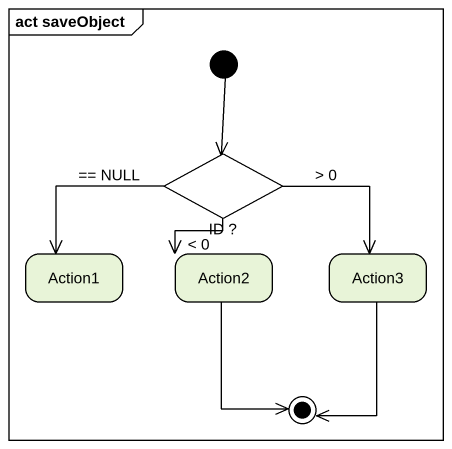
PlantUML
@startuml
mainframe act saveObject
hide empty description
state "ID ?" as ID <<choice>>
state Action1
state Action2
state Action3
[*] --> ID
ID --> Action1 : == NULL
ID --> Action2 : < 0
ID -right-> Action3 : > 0
Action2 --> [*]
Action3 --> [*]
@enduml
